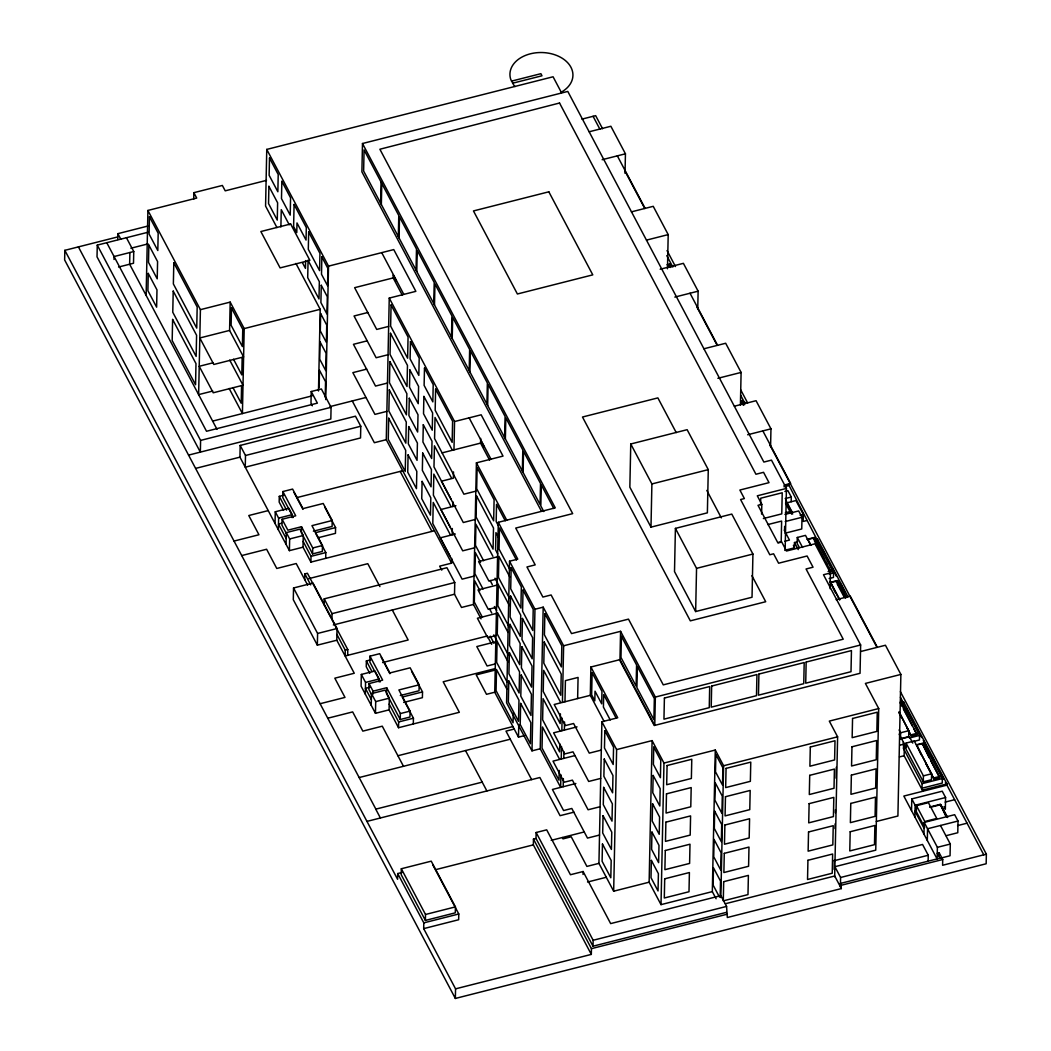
<?xml version="1.0" encoding="UTF-8"?>
<svg xmlns="http://www.w3.org/2000/svg" width="1051" height="1051" viewBox="0 0 1051 1051"><rect width="100%" height="100%" fill="white"/><g stroke="black" fill="none" stroke-linecap="round" stroke-linejoin="round"><path stroke-width="1.5" d="M117.659 236.935L64.834 250.335L64.636 259.939L455.346 998.45L986.166 863.764L986.363 854.161L900.392 691.663M97.27 245.119L97.02 256.825L200.347 452.114L200.596 440.408L97.27 245.119L148.375 232.153M114.02 259.466L114.086 256.536L133.753 251.544L126.435 237.723M117.751 239.51L117.883 233.664L148.046 226.004M129.89 252.529L129.641 264.221L217.005 429.347M133.753 251.544L133.503 263.249L118.579 267.033M146.142 295.397L147.915 210.45L196.708 198.061L193.857 192.675L222.365 185.449L225.216 190.835L266.494 180.365M193.726 199.151L193.857 192.675M147.915 210.45L200.413 309.664L198.626 394.611L212.736 391.038M229.591 330.421L199.821 337.975L213.826 364.474L243.596 356.92L229.591 330.421L230.182 302.11L200.413 309.664M286.056 544.313L286.292 532.607L299.916 529.152L303.266 535.498L303.016 547.19L289.406 550.645L239.943 457.146L240.18 445.44L355.461 416.196L360.782 426.246L360.532 437.952L245.251 467.196L245.5 455.49L240.18 445.44M241.572 385.94L241.204 403.216L232.941 387.583M242.164 357.629L241.809 374.905L233.532 359.258M230.182 302.11L244.2 328.595L242.413 413.555L229.144 388.463M561.51 92.724L553.076 76.776L266.757 149.413L265.575 206.049L276.952 227.568M280.893 226.95L281.261 209.661L289.248 224.783M275.034 523.477L275.27 511.771L288.894 508.316L292.244 514.648L292.178 517.631M278.384 529.809L278.62 518.104L275.27 511.771M283.717 495.218L279.29 496.348L279.172 502.102L283.547 510.379M313.382 531.189L332.103 526.446L332.221 520.495L323.222 503.482L302.951 508.618L292.612 489.083L282.89 491.553L295.725 515.805L282.115 519.26L281.983 525.211L286.319 533.396M282.89 491.553L282.772 497.504L293.334 517.473M289.406 550.645L289.656 538.953L286.292 532.607M293.544 587.982L293.295 599.687L317.349 645.156L336.793 640.23L337.043 628.524L312.988 583.055L293.544 587.982L317.599 633.451L317.349 645.156M305.618 260.582L305.46 268.386L302.438 262.671M282.115 519.26L287.882 530.177L301.506 526.722L301.374 532.66L312.607 553.903L322.329 551.433L322.46 545.495L311.95 525.645L332.221 520.495M304.751 579.666L304.882 573.912L307.418 573.268L331.21 618.251M188.563 455.109L330.829 419.007L331.078 407.302L321.37 388.949L311.227 391.524L310.991 403.216L312.357 405.804M434.457 530.755L310.912 562.101L311.03 556.347L303.148 541.436M312.607 553.903L312.738 547.965L301.506 526.722M318.492 390.998L320.2 309.309L295.922 263.42M319.123 387.53L319.491 370.241L325.547 381.697L325.219 397.396M325.718 399.59L328.516 266.139L266.757 149.413M324.089 604.785L324.207 598.847L446.925 567.711L454.755 582.517L454.518 594.222L461.52 607.465L473.449 604.443L476.418 462.847L503.022 456.095L481.161 414.803L454.558 421.543L453.966 449.867M325.692 558.357L325.81 552.59L316.062 534.158M324.207 598.847L332.05 613.653L331.919 619.604L347.789 649.584L347.671 655.351M324.68 506.989L335.584 527.589L335.466 533.356L318.308 537.705M336.911 634.462L345.254 650.227L345.135 655.982L408.156 639.993L392.299 610.014M785.136 550.501L786.437 488.413L771.473 460.128L763.867 462.059L567.79 91.424L362.49 143.514L361.899 171.839L541.515 511.338M379.122 681.941L379.175 678.972L374.944 670.985L361.334 674.44L361.084 686.132L375.457 713.314L389.08 709.859L389.33 698.153L385.1 690.152L371.476 693.607L371.226 705.313M365.314 694.133L365.564 682.427L361.334 674.44M370.806 659.818L366.365 660.948L366.247 666.702L369.768 673.363M400.326 695.512L419.034 690.757L419.152 684.818L410.153 667.805L389.882 672.942L379.7 653.683L369.978 656.152L382.656 680.128L369.046 683.584L368.914 689.522L371.594 694.593M369.978 656.152L369.86 662.104L380.304 681.836M380.607 203.132L381.053 182.02M381.342 204.525L381.789 183.399M373 694.146L373.066 691.177L369.046 683.584M375.457 713.314L375.706 701.608L371.476 693.607M441.775 570.141L439.673 566.161L451.602 563.139L386.282 439.686L389.251 298.09L415.854 291.337L393.757 249.586L328.516 266.139M402.31 295.186L393.166 277.911L393.232 274.955L396.411 280.959M373.066 691.177L386.676 687.722L386.558 693.66L400.234 719.515L409.943 717.045L410.074 711.107L398.881 689.955L419.152 684.818M398.329 236.62L398.776 215.508L364.066 149.912L363.633 171.037L540.083 504.546L540.516 483.434L523.543 451.339L523.096 472.451M399.065 238.012L399.511 216.9L416.485 248.995L416.051 270.12M495.481 668.515L443.194 681.784L459.34 712.289L398.526 727.712L398.644 721.958L389.198 704.091M400.234 719.515L400.352 713.576L386.676 687.722M402.48 872.343L397.712 873.552L397.593 879.306L64.834 250.335M401.324 868.757L401.206 874.708L425.392 920.426L455.293 912.833L455.425 906.882L431.238 861.163L401.324 868.757L425.51 914.475L425.392 920.426M416.787 271.513L417.221 250.388L434.208 282.483L433.761 303.608M413.306 723.955L413.437 718.201L402.244 697.063L422.515 691.913L411.611 671.3M422.515 691.913L422.397 697.667L403.689 702.423M434.497 305L434.943 283.875L451.93 315.983L451.483 337.095M455.346 998.45L455.556 988.846L423.684 928.624L423.803 922.857L397.712 873.552M452.219 338.488L452.666 317.376L469.639 349.471L469.206 370.583M451.602 563.139L451.694 558.423M452.193 534.814L452.324 528.522M452.784 506.503L452.876 501.787M453.506 471.886L453.375 478.179L441.446 481.213L463.294 522.518L475.223 519.483M469.942 371.975L470.375 350.863L487.362 382.958L486.915 404.083M432.697 864.671L458.788 913.989L458.656 919.743L423.684 928.624M489.621 460.207L480.57 443.115L480.675 438.398M487.664 405.476L488.098 384.351L505.084 416.446L504.638 437.571M524.672 735.542L518.498 737.119L494.745 692.228L498.305 522.308L555.256 507.869L362.49 143.514M505.373 438.963L505.82 417.838L522.807 449.946L522.36 471.058M498.305 522.308L517.775 559.132L509.538 561.221L506.582 702.804L531.99 750.848L540.227 748.759L543.196 607.163L534.959 609.252L531.99 750.848M513.256 713.025L513.059 722.773L496.072 690.665L496.519 669.553L506.858 689.088M518.498 737.119L518.76 724.533M455.556 988.846L591.319 954.4L533.356 844.859L533.474 839.105L536.01 838.462L536.141 832.51L546.691 829.843L570.443 874.734L583.108 871.515L610.657 923.593L720.881 895.636L726.569 906.409L727.331 917.51L841.352 888.581L840.472 883.418L939.87 858.194L937.256 853.254L939.16 852.781L942.721 859.508L942.602 865.275L986.363 854.161M559.224 770.449L559.014 780.197L542.027 748.102L542.474 726.977L559.46 759.085M559.776 743.753L559.605 751.885L542.618 719.777L543.065 698.665L560.052 730.76M560.406 713.813L560.196 723.561L543.222 691.466L543.656 670.341L560.643 702.449M560.919 774.784L560.656 787.37L540.227 748.759M561.247 759.045L561.51 746.46M561.838 730.721L562.101 718.135M562.43 702.41L563.625 645.774L543.196 607.163M563.191 786.726L563.362 778.594M563.783 758.402L563.914 751.899M564.374 730.09L564.545 721.958M564.965 701.766L565.412 680.641L578.076 677.435L577.63 698.547M583.042 874.445L583.108 871.515M604.102 721.433L590.307 695.342L590.898 667.017L619.972 659.634L620.576 631.323L563.625 645.774M591.319 954.4L591.437 948.646L533.474 839.105M726.451 912.347L593.014 946.202L593.145 940.264L536.141 832.51M613.666 891.195L616.622 749.599L652.093 740.6L649.137 882.196L613.666 891.195L598.939 863.357L601.895 721.761L617.738 717.754L590.898 667.017M625.03 173.336L625.437 153.801L610.867 126.265L589.191 131.769M630.758 443.995L629.851 487.191L650.989 527.142L707.376 512.835L708.282 469.639L687.131 429.688L630.758 443.995L651.896 483.946L650.989 527.142M620.576 631.323L655.351 697.063L654.76 725.374L619.972 659.634M667.477 268.793L668.2 234.609L653.236 206.324L631.441 211.855M668.909 265.824L668.935 264.602L670.446 267.466M670.065 266.993L670.118 263.972L667.004 264.76M663.969 763.052L715.284 750.033L712.315 891.616L661.013 904.635L663.969 763.052L652.093 740.6M675.412 528.39L674.506 571.586L695.644 611.551L752.03 597.244L752.923 554.048L731.785 514.084L675.412 528.39L696.55 568.355L695.644 611.551M697.746 309.086L698.127 291.18L683.4 263.341L660.173 269.24M720.185 896.792L720.513 881.093L713.484 867.811L713.117 885.087L719.449 897.042M720.828 897.567L723.6 765.745L715.284 750.033M740.416 404.963L741.1 372.422L725.676 343.257L703.894 348.787M741.126 402.31L741.152 401.088L743.412 405.358M760.609 504.703L760.74 498.2L782.22 492.761L781.773 513.873L763.368 518.55M761.607 514.136L761.804 504.335L757.298 495.809L786.437 488.413M770.58 446.754L770.961 428.847L756.063 400.707L734.386 406.198M784.585 529.599L784.65 526.354M816.693 538.979L788.526 484.458L784.02 485.601M791.193 501.747L791.285 497.031L787.935 490.686L784.887 491.461M791.548 514.149L791.613 511.18L785.701 500M794.214 546.691L794.188 547.913L785.215 550.185M797.63 541.738L794.503 542.526L794.425 548.359L793.466 545.272L794.411 547.072M810.768 545.364L805.486 535.379L797.289 537.468L797.157 543.406L799.417 547.689M784.939 514.425L798.655 510.944L802.005 517.276L801.755 528.981L785.005 533.225M792.69 513.992L786.805 502.864L795.949 500.539L803.319 514.465L803.174 521.441L806.905 520.481M813.566 539.242L813.592 538.02L807.93 539.465L810.938 545.167M817.442 540.398L817.468 539.176L814.472 539.938M830.119 588.705L830.448 572.979L815.011 543.801L786.516 551.026L781.524 541.607L777.727 542.566L758.007 505.308L761.804 504.335M845.451 598.229L836.399 581.124L830.724 582.569L835.23 592.33M813.592 538.02L830.921 572.033L828.648 567.75M806.984 539.36L814.775 537.389L833.574 572.913L833.469 577.459L829.134 578.549M836.373 582.346L836.399 581.124M834.166 869.44L834.363 860.02M835.019 828.556L835.125 823.839M835.348 812.804L835.414 809.664M836.084 778.2L836.307 767.204M834.678 876.784L837.608 736.817L829.305 721.104L878.715 708.558L865.407 683.426L900.878 674.427L885.441 645.248L860.611 651.541M840.393 886.781L840.59 877.48L834.888 866.707L922.555 844.465L928.256 855.238L928.125 861.176M830.448 572.979L823.485 574.739L860.638 644.972L860.046 673.297L654.247 725.505L619.473 659.765M878.715 708.558L875.746 850.154L834.06 860.73M900.878 674.427L897.909 816.01L876.324 821.488M900.484 738.708L900.615 732.77L899.104 729.919M900.484 702.528L903.492 701.766L903.466 702.988L900.431 697.247M903.348 745.356L903.413 742.203M916.314 744.844L923.553 743.004L942.353 778.528L942.261 783.074L921.99 788.211L922.909 791.219L904.136 755.735L904.372 744.029L899.157 734.15M906.067 743.083L905.949 749.021L923.29 781.813L931.488 779.724L931.62 773.786L914.278 740.994L906.067 743.083L923.409 775.861L923.29 781.813M899.012 712.158L908.813 730.681L908.695 736.633L901.85 738.367M900.326 701.963L916.892 734.544L911.23 735.989L899.183 711.961M911.532 810.623L911.782 798.918L942.235 791.193L945.585 797.525L945.335 809.231L943.995 806.695M914.882 816.955L915.132 805.25L911.782 798.918M925.734 763.407L934.024 779.093L939.699 777.648L922.371 743.635L916.708 745.08L921.202 754.854M916.459 805.697L924.814 821.488L936.769 818.453L928.414 802.662L916.459 805.697L916.327 811.635L924.683 827.439M900.76 699.9L919.546 735.424L919.454 739.97L913.661 741.441M922.371 743.635L929.137 757.692M922.003 789.498L922.082 783.665L903.282 748.141L906.185 747.406M923.96 834.126L924.21 822.421L954.663 814.696L958.013 821.028L957.776 832.734L946.084 835.69M927.31 840.458L927.56 828.753L958.013 821.028M934.024 779.093L916.708 745.08M924.21 822.421L937.387 847.316L937.137 859.022L903.834 796.067L946.925 785.136L946.951 783.915L903.492 701.766M939.095 855.659L939.16 852.781M929.807 807.01L940.264 804.343L945.558 815.629M940.487 825.482L950.301 844.045L950.051 855.737L940.606 858.142M511.482 81.137L540.884 73.688L541.988 75.777L512.586 83.226M581.939 119.131L595.654 115.649L602.565 128.708M130.889 248.233L148.125 243.858M602.131 159.713L625.437 153.801M393.166 277.911L354.634 287.685L376.718 329.436L388.647 326.401M244.2 328.595L320.2 309.309M646.523 240.114L668.2 234.609M367.916 312.475L354.042 315.996L376.127 357.747L388.055 354.726M213.327 362.726L199.217 366.3L213.235 392.785L243.004 385.231L229.735 360.138M367.325 340.8L353.451 344.321L375.535 386.072L387.464 383.05M669.829 266.547L672.837 265.785L672.811 267.007L666.781 255.629M366.733 369.111L352.86 372.632L374.944 414.383L386.873 411.361M674.821 297.091L698.127 291.18M212.644 421.109L312.094 395.872M330.04 406.592L365.617 397.567M200.596 440.408L331.078 407.302M245.5 455.49L360.782 426.246M195.591 468.404L239.943 457.146M386.282 439.686L374.353 442.707L352.269 400.956M717.872 378.307L741.1 372.422M442.037 452.889L480.57 443.115M297.118 497.543L402.717 470.756M268.215 510.602L248.772 515.529L258.94 534.749L234.045 541.068M278.62 518.104L292.244 514.648M742.059 403.072L745.067 402.31L745.041 403.531L740.666 395.281M281.523 523.28L278.502 524.055L286.174 538.559M475.827 491.172L463.898 494.193L434.575 438.582L435.022 417.47L451.996 449.565M289.656 538.953L303.266 535.498M315.313 532.739L335.584 527.589M241.717 555.572L266.612 549.253L276.781 568.473L296.224 563.533L307.654 585.157M455.911 505.715L440.855 509.525L462.703 550.829L474.632 547.807M747.655 434.759L770.961 428.847M312.738 547.965L322.46 545.495M311.03 556.347L325.81 552.59M651.896 483.946L708.282 469.639M455.319 534.026L440.264 537.849L462.112 579.154L474.04 576.119M308.836 578.628L367.784 563.678L379.91 586.603M498.358 556.583L478.599 561.602L488.886 581.045L497.11 578.956M784.572 484.971L790.654 483.434L762.855 430.91M783.993 486.823L788.5 485.68M332.05 613.653L454.755 582.517M785.189 498.568L791.285 497.031M333.351 624.964L454.518 594.222M497.767 584.908L478.008 589.913L488.295 609.357L496.519 607.268M785.347 512.77L791.613 511.18M317.599 633.451L337.043 628.524M800.139 515.266L803.319 514.465M767.821 524.58L781.629 521.073L781.182 542.198L778.108 542.973M785.242 521.532L802.005 517.276M345.254 650.227L347.789 649.584M497.176 613.219L477.417 618.238L487.69 637.681L495.927 635.592M784.9 541.226L789.459 540.069L784.204 530.138M696.55 568.355L752.923 554.048M382.617 662.55L487.27 636L491.671 644.316M496.584 641.544L476.812 646.549L487.099 665.992L495.336 663.904M365.564 682.427L379.175 678.972M369.978 687.223L365.433 688.379L371.358 699.559M828.109 571.534L830.947 570.811M829.226 574.017L833.574 572.913M320.095 703.723L344.991 697.404L334.822 678.184L354.266 673.257L336.793 640.23M830.343 582.32L837.581 580.48L846.594 597.533M495.993 669.855L476.221 674.873L486.508 694.317L494.745 692.228M375.706 701.608L389.33 698.153M327.767 718.227L352.663 711.908L362.831 731.128L382.275 726.188L403.492 766.297M836.136 599.701L850.272 596.114L877.349 647.298M400.352 713.576L410.074 711.107M398.644 721.958L413.437 718.201M590.307 695.342L554.192 704.498L565.359 725.597L573.596 723.508L589.269 753.133L601.303 750.086M397.909 755.735L512.901 726.556M514.215 729.039L505.991 731.128L531.635 779.606M655.351 697.063L860.638 644.972M359.153 777.543L510.26 739.208M577.038 726.872L553.601 732.823L564.768 753.922L573.005 751.833L588.678 781.458L600.712 778.41M574.871 755.59L553.01 761.134L564.177 782.233L572.414 780.144L588.087 809.769L600.121 806.721M482.212 782.128L375.733 809.152L380.396 817.98M366.957 821.396L539.872 777.517L560.065 815.681L573.991 812.147M575.856 783.507L552.419 789.459L563.586 810.557L571.823 808.469L587.496 838.094L599.53 835.046M723.6 765.745L837.608 736.817M900.615 732.77L908.813 730.681M911.256 734.767L916.919 733.335M900.76 738.984L909.443 736.777L912.78 743.096M909.417 737.999L919.546 735.424M899.735 745.198L904.372 744.029M903.308 746.919L906.212 746.197M435.718 869.637L533.356 844.859M551.197 840.34L584.251 831.945M899.485 756.904L904.136 755.735M923.409 775.861L931.62 773.786M934.05 777.871L939.725 776.426M598.939 863.357L586.905 866.418L571.218 836.78L562.994 838.869L562.272 837.529M922.082 783.665L942.353 778.528M425.51 914.475L455.425 906.882M922.936 790.01L946.951 783.915M423.803 922.857L458.788 913.989M587.548 882.039L606.296 877.27M915.132 805.25L945.585 797.525M945.151 802.097L954.623 799.693M930.201 807.339L940.842 804.646L947.66 817.52M957.579 825.6L967.051 823.196M937.387 847.316L950.301 844.045M725.426 903.729L834.704 876.008L841.352 888.581M593.145 940.264L726.569 906.409M840.59 877.48L928.256 855.238M591.437 948.646L727.397 914.147M841.417 885.218L942.721 859.508M617.344 155.863L645.13 208.387M690.021 293.229L717.583 345.306M624.82 170.787L644.775 208.518M667.043 250.585L675.478 266.547M696.971 307.181L716.94 344.899M740.732 389.882L747.642 402.94M769.897 445.007L876.6 646.693M817.468 539.176L847.973 596.823M593.079 116.306L599.924 129.247M818.203 541.843L825.074 554.81M826.598 557.7L830.408 564.899M831.932 567.776L836.504 576.434M840.314 583.633L844.899 592.278M906.514 708.755L913.372 721.722M914.895 724.612L921.766 737.579M923.29 740.456L930.148 753.422M931.672 756.313L935.482 763.512M937.006 766.402L943.877 779.369M945.401 782.246L983.789 854.818M670.118 263.972L671.628 266.809M742.321 400.444L744.581 404.714M814.328 540.674L816.588 544.943M820.358 552.077L824.129 559.198M825.639 562.049L827.15 564.899M837.122 583.765L843.914 596.6M900.3 703.185L901.811 706.036M903.321 708.886L912.373 725.991M913.884 728.842L916.892 734.544M930.647 760.543L939.699 777.648M830.724 582.569L839.775 599.674M829.804 581.334L839.604 599.858M899.157 713.182L901.416 717.452M906.698 727.437L911.23 735.989M785.557 503.232L790.063 511.745M940.264 804.343L947.109 817.271M797.289 537.468L802.57 547.44M794.503 542.526L798.248 549.607M915.001 811.201L924.079 828.359M676.227 432.592L657.873 397.895L582.49 417.024L690.323 620.852L765.706 601.724L751.938 575.698M706.811 490.41L721.341 517.88M553.798 508.526L541.278 484.866L540.831 505.991L543.787 511.561M381.723 252.634L403.82 294.398M469.127 417.851L490.988 459.156M480.977 440.816L484.156 446.833M712.315 891.616L716.099 898.763M615.952 717.794L603.681 694.606L603.419 707.087L610.237 719.974M389.251 298.09L454.558 421.543M476.418 462.847L506.845 520.376M505.255 520.797L496.532 504.309L496.177 521.585L498.358 525.71M516.461 560.065L499.475 527.957L499.041 549.082L510.116 570.01M601.895 721.761L616.622 749.599M498.857 538.125L495.941 532.621L495.586 549.909L497.767 554.022M509.538 561.221L534.959 609.252M509.958 577.209L498.883 556.281L498.45 577.393L509.525 598.334M451.405 477.877L434.431 445.782L433.984 466.907L450.971 499.002M492.919 556.347L475.932 524.239L475.486 545.364L483.618 560.708M494.995 578.221L497.898 583.712M509.367 605.534L498.292 584.592L497.846 605.718L508.934 626.646M450.813 506.201L433.827 474.106L433.393 495.218L450.367 527.326M480.504 562.324L475.341 552.563L474.894 573.675L483.026 589.033M490.108 580.467L492.328 584.658M649.137 882.196L661.013 904.635M494.39 606.545L496.571 610.657M508.04 632.452L497.701 612.917L497.254 634.029L508.329 654.97M450.222 534.525L433.235 502.417L432.802 523.543L449.775 555.637M479.913 590.649L474.75 580.875L474.303 602L482.422 617.344M489.516 608.792L491.737 612.983M493.799 634.857L496.716 640.348M508.185 662.169L497.11 641.228L496.663 662.353L507.002 681.889M473.449 604.443L481.069 618.855M490.226 636.157L494.036 643.357M400.181 471.4L431.935 531.399M311.227 391.524L317.376 403.137L206.521 431.265L106.768 242.715M536.01 838.462L593.014 946.202M465.501 750.559L486.889 790.969M294.07 492.591L302.938 509.341M381.158 657.19L389.882 673.691M279.29 496.348L286.581 510.129M366.365 660.948L372.001 671.602M303.016 547.19L310.912 562.101M389.08 709.859L398.526 727.712M304.882 573.912L310.676 584.881M117.883 233.664L120.786 239.155M78.405 246.893L375.851 809.112M560.853 92.409A31.504 22.202 1.2 0 0 568.788 64.006A31.504 22.202 1.2 0 0 529.94 53.929A31.504 22.202 1.2 0 0 510.747 79.416L513.637 84.881A31.504 22.202 1.2 0 0 515.029 86.563M148.257 273.405L147.902 290.68L156.625 307.168L156.98 289.879L148.257 273.405M148.861 245.08L148.493 262.356L157.216 278.843L157.584 261.568L148.861 245.08M149.452 216.756L149.084 234.045L157.808 250.532L158.175 233.243L149.452 216.756M172.614 319.438L172.18 340.55L195.552 384.732L195.985 363.607L172.614 319.438M173.218 291.114L172.771 312.239L196.143 356.407L196.59 335.295L173.218 291.114M173.809 262.803L173.362 283.915L196.734 328.096L197.181 306.971L173.809 262.803M231.483 307.982L231.115 325.258L242.4 346.58L242.755 329.305L231.483 307.982M268.898 186.316L268.544 203.605L277.267 220.093L277.622 202.804L268.898 186.316M269.503 158.005L269.135 175.281L277.858 191.768L278.213 174.492L269.503 158.005M281.852 181.35L281.484 198.626L290.207 215.113L290.575 197.838L281.852 181.35M294.083 204.459L293.61 226.543L296.789 232.547L296.986 222.943L306.051 240.062L306.314 227.581L294.083 204.459M308.074 260.359L307.707 277.635L318.992 298.957L319.346 281.681L308.074 260.359M308.666 232.035L308.298 249.31L319.583 270.632L319.951 253.357L308.666 232.035M320.082 341.93L319.714 359.206L325.771 370.661L326.138 353.372L320.082 341.93M320.673 313.605L320.305 330.894L326.362 342.337L326.73 325.061L320.673 313.605M321.264 285.294L320.897 302.57L326.953 314.013L327.321 296.737L321.264 285.294M321.856 256.969L321.501 274.258L327.557 285.701L327.912 268.425L321.856 256.969M388.699 418.245L388.266 439.357L405.239 471.465L405.686 450.34L388.699 418.245M389.304 389.921L388.857 411.046L405.844 443.141L406.277 422.029L389.304 389.921M389.895 361.61L389.448 382.722L406.435 414.83L406.868 393.705L389.895 361.61M390.486 333.285L390.039 354.41L407.026 386.505L407.473 365.393L390.486 333.285M391.077 304.974L390.63 326.086L407.617 358.194L408.064 337.069L391.077 304.974M408.09 454.899L407.735 472.175L416.459 488.662L416.813 471.387L408.09 454.899M408.694 426.575L408.327 443.85L417.05 460.338L417.405 443.062L408.694 426.575M409.286 398.263L408.918 415.539L417.641 432.027L418.009 414.738L409.286 398.263M409.877 369.939L409.509 387.215L418.232 403.702L418.6 386.426L409.877 369.939M410.468 341.628L410.1 358.903L418.824 375.391L419.191 358.102L410.468 341.628M422.108 481.384L421.74 498.66L430.463 515.148L430.831 497.872L422.108 481.384M422.699 453.06L422.344 470.349L431.068 486.823L431.422 469.547L422.699 453.06M423.29 424.749L422.936 442.024L431.659 458.512L432.014 441.236L423.29 424.749M423.895 396.424L423.527 413.713L432.25 430.187L432.605 412.912L423.895 396.424M424.486 368.113L424.118 385.389L432.841 401.876L433.209 384.6L424.486 368.113M435.613 389.146L435.167 410.271L452.153 442.366L452.6 421.241L435.613 389.146M476.523 495.927L476.09 517.039L493.064 549.148L493.51 528.022L476.523 495.927M477.115 467.603L476.681 488.728L493.655 520.823L494.101 499.711L477.115 467.603M508.776 680.943L508.329 702.055L518.524 721.328L518.971 700.202L508.776 680.943M509.367 652.618L508.92 673.744L519.115 693.003L519.562 671.891L509.367 652.618M509.958 624.307L509.525 645.419L519.706 664.692L520.153 643.567L509.958 624.307M510.55 595.983L510.116 617.108L520.311 636.367L520.744 615.255L510.55 595.983M511.154 567.671L510.707 588.783L520.902 608.056L521.335 586.931L511.154 567.671M520.652 703.395L520.206 724.507L530.4 743.766L530.847 722.654L520.652 703.395M521.243 675.07L520.797 696.196L530.991 715.455L531.438 694.33L521.243 675.07M521.835 646.746L521.401 667.871L531.583 687.131L532.029 666.019L521.835 646.746M522.426 618.435L521.992 639.547L532.187 658.819L532.621 637.694L522.426 618.435M523.03 590.11L522.583 611.235L532.778 630.495L533.212 609.383L523.03 590.11M544.247 642.03L543.814 663.142L560.787 695.25L561.234 674.125L544.247 642.03M544.852 613.705L544.405 634.83L561.392 666.925L561.825 645.813L544.852 613.705M592.107 672.719L591.647 694.803L594.813 700.807L595.024 691.203L601.697 703.828L601.96 691.348L592.107 672.719M602.459 844.006L602.105 861.281L610.815 877.769L611.183 860.493L602.459 844.006M603.051 815.681L602.696 832.97L611.419 849.444L611.774 832.169L603.051 815.681M603.642 787.37L603.287 804.646L612.01 821.133L612.365 803.857L603.642 787.37M604.246 759.045L603.878 776.334L612.602 792.809L612.956 775.533L604.246 759.045M604.837 730.734L604.47 748.01L613.193 764.497L613.561 747.222L604.837 730.734M621.417 636.341L620.97 657.466L636.131 686.106L636.578 664.981L621.417 636.341M637.353 666.465L636.919 687.59L653.893 719.685L654.339 698.56L637.353 666.465M651.37 860.401L651.003 877.677L658.031 890.959L658.399 873.683L651.37 860.401M651.962 832.077L651.607 849.366L658.622 862.648L658.99 845.359L651.962 832.077M652.553 803.765L652.198 821.041L659.227 834.323L659.581 817.047L652.553 803.765M653.144 775.441L652.789 792.73L659.818 805.999L660.173 788.723L653.144 775.441M653.748 747.13L653.38 764.405L660.409 777.687L660.764 760.412L653.748 747.13M664.403 698.035L663.956 719.16L709.254 707.665L709.688 686.539L664.403 698.035M664.705 878.807L664.298 898.001L688.996 891.734L689.403 872.54L664.705 878.807M665.296 850.495L664.889 869.689L689.601 863.423L689.995 844.216L665.296 850.495M665.887 822.171L665.48 841.365L690.192 835.098L690.586 815.904L665.887 822.171M666.479 793.847L666.084 813.054L690.783 806.787L691.19 787.58L666.479 793.847M667.07 765.535L666.676 784.729L691.374 778.463L691.781 759.269L667.07 765.535M711.658 686.053L711.212 707.165L756.497 695.67L756.943 674.558L711.658 686.053M714.076 839.486L713.721 856.775L720.736 870.044L721.104 852.768L714.076 839.486M714.667 811.175L714.312 828.451L721.341 841.733L721.695 824.457L714.667 811.175M715.258 782.85L714.903 800.139L721.932 813.408L722.287 796.132L715.258 782.85M715.862 754.539L715.495 771.815L722.523 785.097L722.878 767.821L715.862 754.539M723.692 881.658L723.285 900.865L747.984 894.598L748.391 875.391L723.692 881.658M724.284 853.346L723.876 872.54L748.588 866.274L748.982 847.08L724.284 853.346M724.875 825.022L724.467 844.229L749.179 837.962L749.573 818.755L724.875 825.022M725.466 796.711L725.072 815.904L749.77 809.638L750.178 790.444L725.466 796.711M726.057 768.386L725.663 787.593L750.361 781.327L750.769 762.12L726.057 768.386M758.914 674.059L758.467 695.171L803.752 683.689L804.199 662.564L758.914 674.059M806.156 662.064L805.723 683.189L851.008 671.694L851.455 650.582L806.156 662.064M807.93 860.283L807.536 879.49L832.234 873.223L832.642 854.016L807.93 860.283M808.534 831.972L808.127 851.165L832.826 844.899L833.233 825.705L808.534 831.972M809.125 803.647L808.718 822.854L833.417 816.588L833.824 797.381L809.125 803.647M809.717 775.336L809.309 794.53L834.021 788.263L834.415 769.069L809.717 775.336M810.308 747.011L809.901 766.218L834.612 759.939L835.006 740.745L810.308 747.011M850.18 831.748L849.773 850.942L874.485 844.676L874.879 825.482L850.18 831.748M850.771 803.424L850.377 822.631L875.076 816.364L875.483 797.157L850.771 803.424M851.363 775.112L850.968 794.306L875.667 788.04L876.074 768.846L851.363 775.112M851.967 746.788L851.56 765.995L876.258 759.728L876.665 740.521L851.967 746.788M852.558 718.477L852.151 737.671L876.849 731.404L877.257 712.21L852.558 718.477M559.539 103.024L379.884 149.242L572.677 513.624L515.726 528.075L535.195 564.886L526.958 566.975L542.881 597.06L551.118 594.971L571.534 633.582L628.485 619.131L663.273 684.871L843.217 639.205L806.064 568.985L813.04 567.212L807.102 555.992L778.594 563.218L773.602 553.798L769.805 554.757L740.587 499.54L744.384 498.568L739.878 490.042L769.017 482.645L763.552 472.319L755.945 474.251L559.539 103.024M290.641 223.981L260.858 231.535L280.105 267.9L309.874 260.346L290.641 223.981M548.832 191.808L473.462 210.936L517.394 293.991L592.777 274.863L548.832 191.808"/></g></svg>
